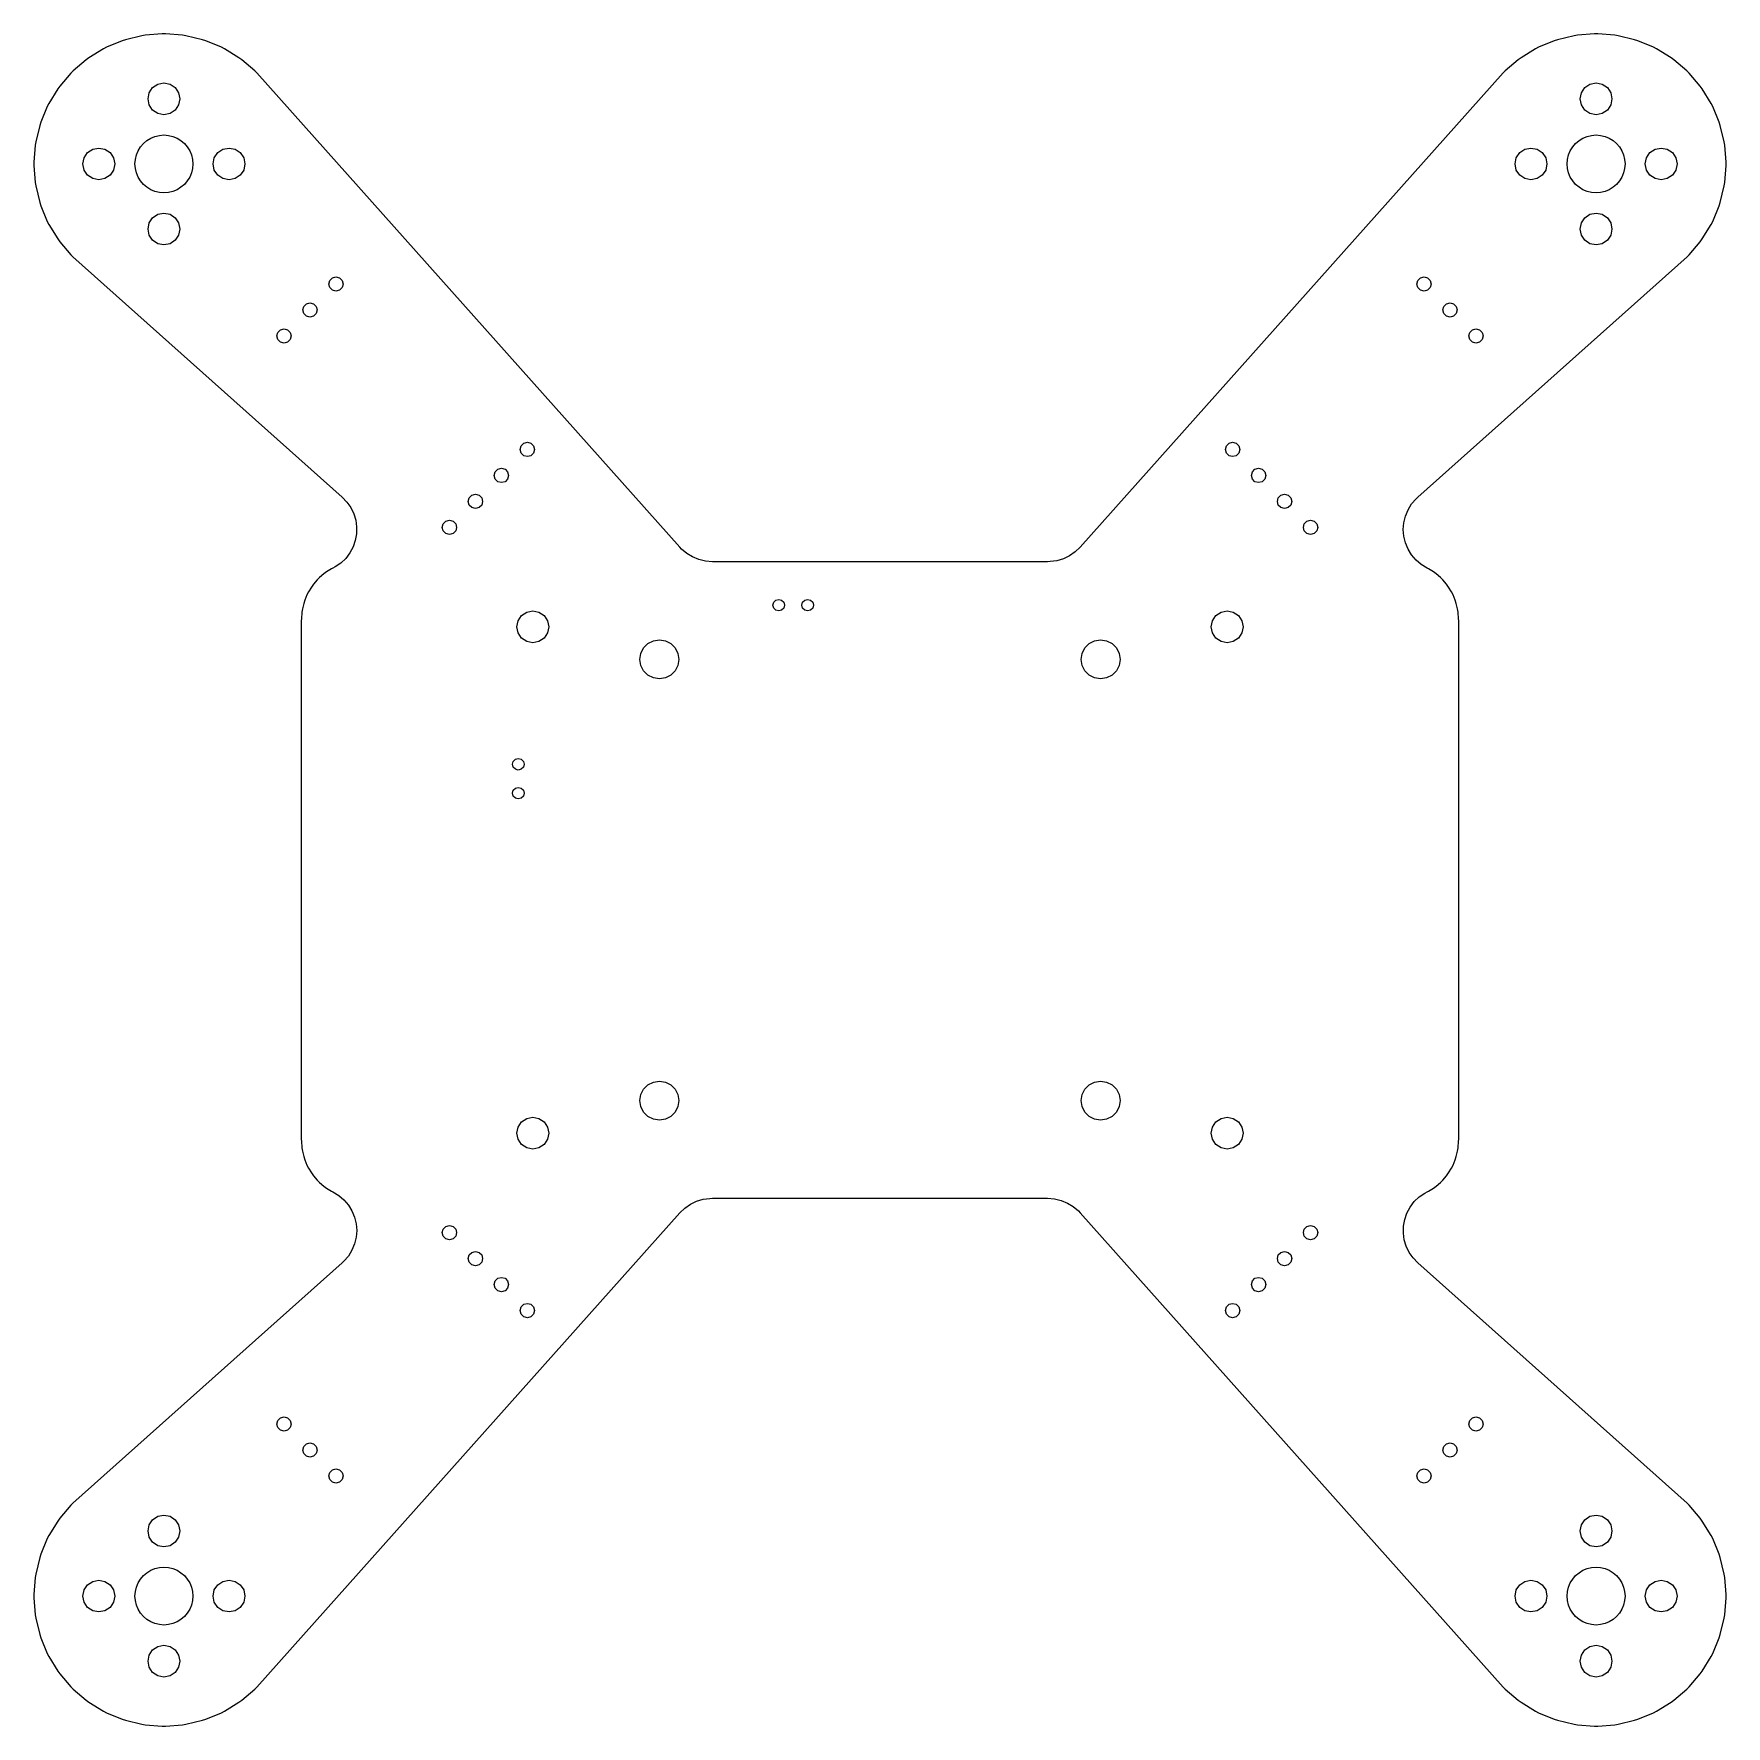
# Model space of a CAD drawing. Extents: x -58 to 58, y -58 to 58.
import ezdxf

# ---------------------------------------------------------------- set-up
doc = ezdxf.new("R2010")
doc.units = 0
doc.layers.get('0').update_dxf_attribs({"linetype": 'CONTINUOUS'})

msp = doc.modelspace()

# ---------------------------------------------------------------- linework, layer by layer
for points in [[(-48.2071, -58.3959), (-47.975, -58.3592), (-46.8309, -58.0845), (-46.6074, -58.0119), (-45.5205, -57.5616), (-45.3111, -57.4549), (-44.3079, -56.8402), (-44.1178, -56.7021), (-43.2109, -55.9275), (-43.0658, -55.7855), (-13.8275, -23.0032), (-13.4875, -22.6775), (-13.1008, -22.409), (-12.6769, -22.2044), (-12.2262, -22.0685), (-11.7597, -22.0049), (-11.5886, -22), (11.5886, -22), (12.0579, -22.0369), (12.5156, -22.1468), (12.9506, -22.327), (13.3519, -22.5729), (13.7099, -22.8787), (13.8275, -23.0032), (43.0658, -55.7855), (43.2109, -55.9275), (44.1178, -56.7021), (44.3079, -56.8402), (45.3111, -57.4549), (45.5205, -57.5616), (46.6074, -58.0119), (46.8309, -58.0845), (47.975, -58.3592), (48.2071, -58.3959), (49.38, -58.4882), (49.615, -58.4882), (50.7879, -58.3959), (51.02, -58.3592), (52.164, -58.0845), (52.3875, -58.0119), (53.4745, -57.5616), (53.6839, -57.4549), (54.687, -56.8402), (54.8772, -56.7021), (55.7718, -55.938), (55.938, -55.7718), (56.7021, -54.8772), (56.8402, -54.687), (57.4549, -53.6839), (57.5616, -53.4745), (58.0119, -52.3875), (58.0845, -52.164), (58.3592, -51.02), (58.3959, -50.7879), (58.4882, -49.615), (58.4882, -49.38), (58.3959, -48.2071), (58.3592, -47.975), (58.0845, -46.8309), (58.0119, -46.6074), (57.5616, -45.5205), (57.4549, -45.3111), (56.8402, -44.3079), (56.7021, -44.1178), (55.9275, -43.2109), (55.7855, -43.0658), (37.176, -26.4681), (36.8504, -26.1282), (36.5819, -25.7415), (36.3772, -25.3176), (36.2414, -24.8668), (36.1777, -24.4004), (36.1878, -23.9298), (36.2714, -23.4665), (36.4265, -23.022), (36.6492, -22.6072), (36.934, -22.2324), (37.2739, -21.9068), (37.6606, -21.6383), (37.8109, -21.5562), (37.9165, -21.5024), (38.2506, -21.2977), (38.4408, -21.1595), (38.7388, -20.905), (38.905, -20.7388), (39.1595, -20.4408), (39.2977, -20.2506), (39.5024, -19.9165), (39.6091, -19.7071), (39.7591, -19.345), (39.8317, -19.1215), (39.9232, -18.7404), (39.96, -18.5082), (39.9954, -18.0587), (40, -17.9411), (40, 17.9411), (39.9954, 18.0587), (39.96, 18.5082), (39.9232, 18.7404), (39.8317, 19.1215), (39.7591, 19.345), (39.6091, 19.7071), (39.5024, 19.9165), (39.2977, 20.2506), (39.1595, 20.4408), (38.905, 20.7388), (38.7388, 20.905), (38.4408, 21.1595), (38.2506, 21.2977), (37.9165, 21.5024), (37.8109, 21.5562), (37.4095, 21.8022), (37.0515, 22.1079), (36.7458, 22.4659), (36.4998, 22.8673), (36.3197, 23.3022), (36.2098, 23.7599), (36.1729, 24.2293), (36.2098, 24.6986), (36.3197, 25.1563), (36.4998, 25.5912), (36.7458, 25.9926), (37.0515, 26.3506), (37.176, 26.4681), (55.7855, 43.0658), (55.9275, 43.2109), (56.7021, 44.1178), (56.8402, 44.3079), (57.4549, 45.3111), (57.5616, 45.5205), (58.0119, 46.6074), (58.0845, 46.8309), (58.3592, 47.975), (58.3959, 48.2071), (58.4882, 49.38), (58.4882, 49.615), (58.3959, 50.7879), (58.3592, 51.02), (58.0845, 52.164), (58.0119, 52.3875), (57.5616, 53.4745), (57.4549, 53.6839), (56.8402, 54.687), (56.7021, 54.8772), (55.938, 55.7718), (55.7718, 55.938), (54.8772, 56.7021), (54.687, 56.8402), (53.6839, 57.4549), (53.4745, 57.5616), (52.3875, 58.0119), (52.164, 58.0845), (51.02, 58.3592), (50.7879, 58.3959), (49.615, 58.4882), (49.38, 58.4882), (48.2071, 58.3959), (47.975, 58.3592), (46.8309, 58.0845), (46.6074, 58.0119), (45.5205, 57.5616), (45.3111, 57.4549), (44.3079, 56.8402), (44.1178, 56.7021), (43.2109, 55.9275), (43.0658, 55.7855), (13.8275, 23.0032), (13.4875, 22.6775), (13.1008, 22.409), (12.6769, 22.2044), (12.2262, 22.0685), (11.7597, 22.0049), (11.5886, 22), (-11.5886, 22), (-12.0579, 22.0369), (-12.5156, 22.1468), (-12.9506, 22.327), (-13.3519, 22.5729), (-13.7099, 22.8787), (-13.8275, 23.0032), (-43.0658, 55.7855), (-43.2109, 55.9275), (-44.1178, 56.7021), (-44.3079, 56.8402), (-45.3111, 57.4549), (-45.5205, 57.5616), (-46.6074, 58.0119), (-46.8309, 58.0845), (-47.975, 58.3592), (-48.2071, 58.3959), (-49.38, 58.4882), (-49.615, 58.4882), (-50.7879, 58.3959), (-51.02, 58.3592), (-52.164, 58.0845), (-52.3875, 58.0119), (-53.4745, 57.5616), (-53.6839, 57.4549), (-54.687, 56.8402), (-54.8772, 56.7021), (-55.7718, 55.938), (-55.938, 55.7718), (-56.7021, 54.8772), (-56.8402, 54.687), (-57.4549, 53.6839), (-57.5616, 53.4745), (-58.0119, 52.3875), (-58.0845, 52.164), (-58.3592, 51.02), (-58.3959, 50.7879), (-58.4882, 49.615), (-58.4882, 49.38), (-58.3959, 48.2071), (-58.3592, 47.975), (-58.0845, 46.8309), (-58.0119, 46.6074), (-57.5616, 45.5205), (-57.4549, 45.3111), (-56.8402, 44.3079), (-56.7021, 44.1178), (-55.9275, 43.2109), (-55.7855, 43.0658), (-37.176, 26.4681), (-36.8504, 26.1282), (-36.5819, 25.7415), (-36.3772, 25.3176), (-36.2414, 24.8668), (-36.1777, 24.4004), (-36.1878, 23.9298), (-36.2714, 23.4665), (-36.4265, 23.022), (-36.6492, 22.6072), (-36.934, 22.2324), (-37.2739, 21.9068), (-37.6606, 21.6383), (-37.8109, 21.5562), (-37.9165, 21.5024), (-38.2506, 21.2977), (-38.4408, 21.1595), (-38.7388, 20.905), (-38.905, 20.7388), (-39.1595, 20.4408), (-39.2977, 20.2506), (-39.5024, 19.9165), (-39.6091, 19.7071), (-39.7591, 19.345), (-39.8317, 19.1215), (-39.9232, 18.7404), (-39.96, 18.5082), (-39.9954, 18.0587), (-40, 17.9411), (-40, -17.9411), (-39.9954, -18.0587), (-39.96, -18.5082), (-39.9232, -18.7404), (-39.8317, -19.1215), (-39.7591, -19.345), (-39.6091, -19.7071), (-39.5024, -19.9165), (-39.2977, -20.2506), (-39.1595, -20.4408), (-38.905, -20.7388), (-38.7388, -20.905), (-38.4408, -21.1595), (-38.2506, -21.2977), (-37.9165, -21.5024), (-37.8109, -21.5562), (-37.4095, -21.8022), (-37.0515, -22.1079), (-36.7458, -22.4659), (-36.4998, -22.8673), (-36.3197, -23.3022), (-36.2098, -23.7599), (-36.1729, -24.2293), (-36.2098, -24.6986), (-36.3197, -25.1563), (-36.4998, -25.5912), (-36.7458, -25.9926), (-37.0515, -26.3506), (-37.176, -26.4681), (-55.7855, -43.0658), (-55.9275, -43.2109), (-56.7021, -44.1178), (-56.8402, -44.3079), (-57.4549, -45.3111), (-57.5616, -45.5205), (-58.0119, -46.6074), (-58.0845, -46.8309), (-58.3592, -47.975), (-58.3959, -48.2071), (-58.4882, -49.38), (-58.4882, -49.615), (-58.3959, -50.7879), (-58.3592, -51.02), (-58.0845, -52.164), (-58.0119, -52.3875), (-57.5616, -53.4745), (-57.4549, -53.6839), (-56.8402, -54.687), (-56.7021, -54.8772), (-55.938, -55.7718), (-55.7718, -55.938), (-54.8772, -56.7021), (-54.687, -56.8402), (-53.6839, -57.4549), (-53.4745, -57.5616), (-52.3875, -58.0119), (-52.164, -58.0845), (-51.02, -58.3592), (-50.7879, -58.3959), (-49.615, -58.4882), (-49.38, -58.4882)], [(-49.9184, 52.9812), (-50.2753, 53.2197), (-50.5137, 53.5765), (-50.5975, 53.9975), (-50.5137, 54.4184), (-50.2753, 54.7753), (-49.9184, 55.0137), (-49.4975, 55.0975), (-49.0765, 55.0137), (-48.7197, 54.7753), (-48.4812, 54.4184), (-48.3975, 53.9975), (-48.4812, 53.5765), (-48.7197, 53.2197), (-49.0765, 52.9812), (-49.4975, 52.8975)], [(49.0765, 52.9812), (48.7197, 53.2197), (48.4812, 53.5765), (48.3975, 53.9975), (48.4812, 54.4184), (48.7197, 54.7753), (49.0765, 55.0137), (49.4975, 55.0975), (49.9184, 55.0137), (50.2753, 54.7753), (50.5137, 54.4184), (50.5975, 53.9975), (50.5137, 53.5765), (50.2753, 53.2197), (49.9184, 52.9812), (49.4975, 52.8975)], [(-49.8103, 47.5221), (-50.1155, 47.5954), (-50.4055, 47.7155), (-50.673, 47.8794), (-50.9117, 48.0833), (-51.1155, 48.3219), (-51.2795, 48.5895), (-51.3996, 48.8794), (-51.4729, 49.1846), (-51.4975, 49.4975), (-51.4729, 49.8103), (-51.3996, 50.1155), (-51.2795, 50.4055), (-51.1155, 50.673), (-50.9117, 50.9117), (-50.673, 51.1155), (-50.4055, 51.2795), (-50.1155, 51.3996), (-49.8103, 51.4729), (-49.4975, 51.4975), (-49.1846, 51.4729), (-48.8794, 51.3996), (-48.5895, 51.2795), (-48.3219, 51.1155), (-48.0833, 50.9117), (-47.8794, 50.673), (-47.7155, 50.4055), (-47.5954, 50.1155), (-47.5221, 49.8103), (-47.4975, 49.4975), (-47.5221, 49.1846), (-47.5954, 48.8794), (-47.7155, 48.5895), (-47.8794, 48.3219), (-48.0833, 48.0833), (-48.3219, 47.8794), (-48.5895, 47.7155), (-48.8794, 47.5954), (-49.1846, 47.5221), (-49.4975, 47.4975)], [(49.1846, 47.5221), (48.8794, 47.5954), (48.5895, 47.7155), (48.3219, 47.8794), (48.0833, 48.0833), (47.8794, 48.3219), (47.7155, 48.5895), (47.5954, 48.8794), (47.5221, 49.1846), (47.4975, 49.4975), (47.5221, 49.8103), (47.5954, 50.1155), (47.7155, 50.4055), (47.8794, 50.673), (48.0833, 50.9117), (48.3219, 51.1155), (48.5895, 51.2795), (48.8794, 51.3996), (49.1846, 51.4729), (49.4975, 51.4975), (49.8103, 51.4729), (50.1155, 51.3996), (50.4055, 51.2795), (50.673, 51.1155), (50.9117, 50.9117), (51.1155, 50.673), (51.2795, 50.4055), (51.3996, 50.1155), (51.4729, 49.8103), (51.4975, 49.4975), (51.4729, 49.1846), (51.3996, 48.8794), (51.2795, 48.5895), (51.1155, 48.3219), (50.9117, 48.0833), (50.673, 47.8794), (50.4055, 47.7155), (50.1155, 47.5954), (49.8103, 47.5221), (49.4975, 47.4975)], [(-54.4184, 48.4812), (-54.7753, 48.7197), (-55.0137, 49.0765), (-55.0975, 49.4975), (-55.0137, 49.9184), (-54.7753, 50.2753), (-54.4184, 50.5137), (-53.9975, 50.5975), (-53.5765, 50.5137), (-53.2197, 50.2753), (-52.9812, 49.9184), (-52.8975, 49.4975), (-52.9812, 49.0765), (-53.2197, 48.7197), (-53.5765, 48.4812), (-53.9975, 48.3975)], [(-45.4184, 48.4812), (-45.7753, 48.7197), (-46.0137, 49.0765), (-46.0975, 49.4975), (-46.0137, 49.9184), (-45.7753, 50.2753), (-45.4184, 50.5137), (-44.9975, 50.5975), (-44.5765, 50.5137), (-44.2197, 50.2753), (-43.9812, 49.9184), (-43.8975, 49.4975), (-43.9812, 49.0765), (-44.2197, 48.7197), (-44.5765, 48.4812), (-44.9975, 48.3975)], [(44.5765, 48.4812), (44.2197, 48.7197), (43.9812, 49.0765), (43.8975, 49.4975), (43.9812, 49.9184), (44.2197, 50.2753), (44.5765, 50.5137), (44.9975, 50.5975), (45.4184, 50.5137), (45.7753, 50.2753), (46.0137, 49.9184), (46.0975, 49.4975), (46.0137, 49.0765), (45.7753, 48.7197), (45.4184, 48.4812), (44.9975, 48.3975)], [(53.5765, 48.4812), (53.2197, 48.7197), (52.9812, 49.0765), (52.8975, 49.4975), (52.9812, 49.9184), (53.2197, 50.2753), (53.5765, 50.5137), (53.9975, 50.5975), (54.4184, 50.5137), (54.7753, 50.2753), (55.0137, 49.9184), (55.0975, 49.4975), (55.0137, 49.0765), (54.7753, 48.7197), (54.4184, 48.4812), (53.9975, 48.3975)], [(-49.9184, 43.9812), (-50.2753, 44.2197), (-50.5137, 44.5765), (-50.5975, 44.9975), (-50.5137, 45.4184), (-50.2753, 45.7753), (-49.9184, 46.0137), (-49.4975, 46.0975), (-49.0765, 46.0137), (-48.7197, 45.7753), (-48.4812, 45.4184), (-48.3975, 44.9975), (-48.4812, 44.5765), (-48.7197, 44.2197), (-49.0765, 43.9812), (-49.4975, 43.8975)], [(49.0765, 43.9812), (48.7197, 44.2197), (48.4812, 44.5765), (48.3975, 44.9975), (48.4812, 45.4184), (48.7197, 45.7753), (49.0765, 46.0137), (49.4975, 46.0975), (49.9184, 46.0137), (50.2753, 45.7753), (50.5137, 45.4184), (50.5975, 44.9975), (50.5137, 44.5765), (50.2753, 44.2197), (49.9184, 43.9812), (49.4975, 43.8975)], [(-37.8539, 40.763), (-38.037, 40.946), (-38.1039, 41.196), (-38.037, 41.446), (-37.8539, 41.6291), (-37.6039, 41.696), (-37.3539, 41.6291), (-37.1709, 41.446), (-37.1039, 41.196), (-37.1709, 40.946), (-37.3539, 40.763), (-37.6039, 40.696)], [(37.3539, 40.763), (37.1709, 40.946), (37.1039, 41.196), (37.1709, 41.446), (37.3539, 41.6291), (37.6039, 41.696), (37.8539, 41.6291), (38.037, 41.446), (38.1039, 41.196), (38.037, 40.946), (37.8539, 40.763), (37.6039, 40.696)], [(-39.65, 38.967), (-39.833, 39.15), (-39.9, 39.4), (-39.833, 39.65), (-39.65, 39.833), (-39.4, 39.9), (-39.15, 39.833), (-38.967, 39.65), (-38.9, 39.4), (-38.967, 39.15), (-39.15, 38.967), (-39.4, 38.9)], [(39.15, 38.967), (38.967, 39.15), (38.9, 39.4), (38.967, 39.65), (39.15, 39.833), (39.4, 39.9), (39.65, 39.833), (39.833, 39.65), (39.9, 39.4), (39.833, 39.15), (39.65, 38.967), (39.4, 38.9)], [(-41.446, 37.1709), (-41.6291, 37.3539), (-41.696, 37.6039), (-41.6291, 37.8539), (-41.446, 38.037), (-41.196, 38.1039), (-40.946, 38.037), (-40.763, 37.8539), (-40.696, 37.6039), (-40.763, 37.3539), (-40.946, 37.1709), (-41.196, 37.1039)], [(40.946, 37.1709), (40.763, 37.3539), (40.696, 37.6039), (40.763, 37.8539), (40.946, 38.037), (41.196, 38.1039), (41.446, 38.037), (41.6291, 37.8539), (41.696, 37.6039), (41.6291, 37.3539), (41.446, 37.1709), (41.196, 37.1039)], [(-24.624, 29.3291), (-24.807, 29.5121), (-24.874, 29.7621), (-24.807, 30.0121), (-24.624, 30.1951), (-24.374, 30.2621), (-24.124, 30.1951), (-23.941, 30.0121), (-23.874, 29.7621), (-23.941, 29.5121), (-24.124, 29.3291), (-24.374, 29.2621)], [(24.124, 29.3291), (23.941, 29.5121), (23.874, 29.7621), (23.941, 30.0121), (24.124, 30.1951), (24.374, 30.2621), (24.624, 30.1951), (24.807, 30.0121), (24.874, 29.7621), (24.807, 29.5121), (24.624, 29.3291), (24.374, 29.2621)], [(-26.42, 27.5331), (-26.603, 27.7161), (-26.67, 27.9661), (-26.603, 28.2161), (-26.42, 28.3991), (-26.17, 28.4661), (-25.92, 28.3991), (-25.737, 28.2161), (-25.67, 27.9661), (-25.737, 27.7161), (-25.92, 27.5331), (-26.17, 27.4661)], [(25.92, 27.5331), (25.737, 27.7161), (25.67, 27.9661), (25.737, 28.2161), (25.92, 28.3991), (26.17, 28.4661), (26.42, 28.3991), (26.603, 28.2161), (26.67, 27.9661), (26.603, 27.7161), (26.42, 27.5331), (26.17, 27.4661)], [(-28.2161, 25.737), (-28.3991, 25.92), (-28.4661, 26.17), (-28.3991, 26.42), (-28.2161, 26.603), (-27.9661, 26.67), (-27.7161, 26.603), (-27.5331, 26.42), (-27.4661, 26.17), (-27.5331, 25.92), (-27.7161, 25.737), (-27.9661, 25.67)], [(27.7161, 25.737), (27.5331, 25.92), (27.4661, 26.17), (27.5331, 26.42), (27.7161, 26.603), (27.9661, 26.67), (28.2161, 26.603), (28.3991, 26.42), (28.4661, 26.17), (28.3991, 25.92), (28.2161, 25.737), (27.9661, 25.67)], [(-30.0121, 23.941), (-30.1951, 24.124), (-30.2621, 24.374), (-30.1951, 24.624), (-30.0121, 24.807), (-29.7621, 24.874), (-29.5121, 24.807), (-29.3291, 24.624), (-29.2621, 24.374), (-29.3291, 24.124), (-29.5121, 23.941), (-29.7621, 23.874)], [(29.5121, 23.941), (29.3291, 24.124), (29.2621, 24.374), (29.3291, 24.624), (29.5121, 24.807), (29.7621, 24.874), (30.0121, 24.807), (30.1951, 24.624), (30.2621, 24.374), (30.1951, 24.124), (30.0121, 23.941), (29.7621, 23.874)], [(-7.2, 18.6536), (-7.3464, 18.8), (-7.4, 19), (-7.3464, 19.2), (-7.2, 19.3464), (-7, 19.4), (-6.8, 19.3464), (-6.6536, 19.2), (-6.6, 19), (-6.6536, 18.8), (-6.8, 18.6536), (-7, 18.6)], [(-5.2, 18.6536), (-5.3464, 18.8), (-5.4, 19), (-5.3464, 19.2), (-5.2, 19.3464), (-5, 19.4), (-4.8, 19.3464), (-4.6536, 19.2), (-4.6, 19), (-4.6536, 18.8), (-4.8, 18.6536), (-5, 18.6)], [(-24.421, 16.4837), (-24.7778, 16.7222), (-25.0163, 17.079), (-25.1, 17.5), (-25.0163, 17.921), (-24.7778, 18.2778), (-24.421, 18.5163), (-24, 18.6), (-23.579, 18.5163), (-23.2222, 18.2778), (-22.9837, 17.921), (-22.9, 17.5), (-22.9837, 17.079), (-23.2222, 16.7222), (-23.579, 16.4837), (-24, 16.4)], [(23.579, 16.4837), (23.2222, 16.7222), (22.9837, 17.079), (22.9, 17.5), (22.9837, 17.921), (23.2222, 18.2778), (23.579, 18.5163), (24, 18.6), (24.421, 18.5163), (24.7778, 18.2778), (25.0163, 17.921), (25.1, 17.5), (25.0163, 17.079), (24.7778, 16.7222), (24.421, 16.4837), (24, 16.4)], [(-15.6672, 13.9661), (-16.0435, 14.1578), (-16.3422, 14.4565), (-16.5339, 14.8328), (-16.6, 15.25), (-16.5339, 15.6672), (-16.3422, 16.0435), (-16.0435, 16.3422), (-15.6672, 16.5339), (-15.25, 16.6), (-14.8328, 16.5339), (-14.4565, 16.3422), (-14.1578, 16.0435), (-13.9661, 15.6672), (-13.9, 15.25), (-13.9661, 14.8328), (-14.1578, 14.4565), (-14.4565, 14.1578), (-14.8328, 13.9661), (-15.25, 13.9)], [(14.8328, 13.9661), (14.4565, 14.1578), (14.1578, 14.4565), (13.9661, 14.8328), (13.9, 15.25), (13.9661, 15.6672), (14.1578, 16.0435), (14.4565, 16.3422), (14.8328, 16.5339), (15.25, 16.6), (15.6672, 16.5339), (16.0435, 16.3422), (16.3422, 16.0435), (16.5339, 15.6672), (16.6, 15.25), (16.5339, 14.8328), (16.3422, 14.4565), (16.0435, 14.1578), (15.6672, 13.9661), (15.25, 13.9)], [(-25.2, 7.6536), (-25.3464, 7.8), (-25.4, 8), (-25.3464, 8.2), (-25.2, 8.3464), (-25, 8.4), (-24.8, 8.3464), (-24.6536, 8.2), (-24.6, 8), (-24.6536, 7.8), (-24.8, 7.6536), (-25, 7.6)], [(-25.2, 5.6536), (-25.3464, 5.8), (-25.4, 6), (-25.3464, 6.2), (-25.2, 6.3464), (-25, 6.4), (-24.8, 6.3464), (-24.6536, 6.2), (-24.6, 6), (-24.6536, 5.8), (-24.8, 5.6536), (-25, 5.6)], [(-15.6672, -16.5339), (-16.0435, -16.3422), (-16.3422, -16.0435), (-16.5339, -15.6672), (-16.6, -15.25), (-16.5339, -14.8328), (-16.3422, -14.4565), (-16.0435, -14.1578), (-15.6672, -13.9661), (-15.25, -13.9), (-14.8328, -13.9661), (-14.4565, -14.1578), (-14.1578, -14.4565), (-13.9661, -14.8328), (-13.9, -15.25), (-13.9661, -15.6672), (-14.1578, -16.0435), (-14.4565, -16.3422), (-14.8328, -16.5339), (-15.25, -16.6)], [(14.8328, -16.5339), (14.4565, -16.3422), (14.1578, -16.0435), (13.9661, -15.6672), (13.9, -15.25), (13.9661, -14.8328), (14.1578, -14.4565), (14.4565, -14.1578), (14.8328, -13.9661), (15.25, -13.9), (15.6672, -13.9661), (16.0435, -14.1578), (16.3422, -14.4565), (16.5339, -14.8328), (16.6, -15.25), (16.5339, -15.6672), (16.3422, -16.0435), (16.0435, -16.3422), (15.6672, -16.5339), (15.25, -16.6)], [(-24.421, -18.5163), (-24.7778, -18.2778), (-25.0163, -17.921), (-25.1, -17.5), (-25.0163, -17.079), (-24.7778, -16.7222), (-24.421, -16.4837), (-24, -16.4), (-23.579, -16.4837), (-23.2222, -16.7222), (-22.9837, -17.079), (-22.9, -17.5), (-22.9837, -17.921), (-23.2222, -18.2778), (-23.579, -18.5163), (-24, -18.6)], [(23.579, -18.5163), (23.2222, -18.2778), (22.9837, -17.921), (22.9, -17.5), (22.9837, -17.079), (23.2222, -16.7222), (23.579, -16.4837), (24, -16.4), (24.421, -16.4837), (24.7778, -16.7222), (25.0163, -17.079), (25.1, -17.5), (25.0163, -17.921), (24.7778, -18.2778), (24.421, -18.5163), (24, -18.6)], [(-30.0121, -24.807), (-30.1951, -24.624), (-30.2621, -24.374), (-30.1951, -24.124), (-30.0121, -23.941), (-29.7621, -23.874), (-29.5121, -23.941), (-29.3291, -24.124), (-29.2621, -24.374), (-29.3291, -24.624), (-29.5121, -24.807), (-29.7621, -24.874)], [(29.5121, -24.807), (29.3291, -24.624), (29.2621, -24.374), (29.3291, -24.124), (29.5121, -23.941), (29.7621, -23.874), (30.0121, -23.941), (30.1951, -24.124), (30.2621, -24.374), (30.1951, -24.624), (30.0121, -24.807), (29.7621, -24.874)], [(-28.2161, -26.603), (-28.3991, -26.42), (-28.4661, -26.17), (-28.3991, -25.92), (-28.2161, -25.737), (-27.9661, -25.67), (-27.7161, -25.737), (-27.5331, -25.92), (-27.4661, -26.17), (-27.5331, -26.42), (-27.7161, -26.603), (-27.9661, -26.67)], [(27.7161, -26.603), (27.5331, -26.42), (27.4661, -26.17), (27.5331, -25.92), (27.7161, -25.737), (27.9661, -25.67), (28.2161, -25.737), (28.3991, -25.92), (28.4661, -26.17), (28.3991, -26.42), (28.2161, -26.603), (27.9661, -26.67)], [(-26.42, -28.3991), (-26.603, -28.2161), (-26.67, -27.9661), (-26.603, -27.7161), (-26.42, -27.5331), (-26.17, -27.4661), (-25.92, -27.5331), (-25.737, -27.7161), (-25.67, -27.9661), (-25.737, -28.2161), (-25.92, -28.3991), (-26.17, -28.4661)], [(25.92, -28.3991), (25.737, -28.2161), (25.67, -27.9661), (25.737, -27.7161), (25.92, -27.5331), (26.17, -27.4661), (26.42, -27.5331), (26.603, -27.7161), (26.67, -27.9661), (26.603, -28.2161), (26.42, -28.3991), (26.17, -28.4661)], [(-24.624, -30.1951), (-24.807, -30.0121), (-24.874, -29.7621), (-24.807, -29.5121), (-24.624, -29.3291), (-24.374, -29.2621), (-24.124, -29.3291), (-23.941, -29.5121), (-23.874, -29.7621), (-23.941, -30.0121), (-24.124, -30.1951), (-24.374, -30.2621)], [(24.124, -30.1951), (23.941, -30.0121), (23.874, -29.7621), (23.941, -29.5121), (24.124, -29.3291), (24.374, -29.2621), (24.624, -29.3291), (24.807, -29.5121), (24.874, -29.7621), (24.807, -30.0121), (24.624, -30.1951), (24.374, -30.2621)], [(-41.446, -38.037), (-41.6291, -37.8539), (-41.696, -37.6039), (-41.6291, -37.3539), (-41.446, -37.1709), (-41.196, -37.1039), (-40.946, -37.1709), (-40.763, -37.3539), (-40.696, -37.6039), (-40.763, -37.8539), (-40.946, -38.037), (-41.196, -38.1039)], [(40.946, -38.037), (40.763, -37.8539), (40.696, -37.6039), (40.763, -37.3539), (40.946, -37.1709), (41.196, -37.1039), (41.446, -37.1709), (41.6291, -37.3539), (41.696, -37.6039), (41.6291, -37.8539), (41.446, -38.037), (41.196, -38.1039)], [(-39.65, -39.833), (-39.833, -39.65), (-39.9, -39.4), (-39.833, -39.15), (-39.65, -38.967), (-39.4, -38.9), (-39.15, -38.967), (-38.967, -39.15), (-38.9, -39.4), (-38.967, -39.65), (-39.15, -39.833), (-39.4, -39.9)], [(39.15, -39.833), (38.967, -39.65), (38.9, -39.4), (38.967, -39.15), (39.15, -38.967), (39.4, -38.9), (39.65, -38.967), (39.833, -39.15), (39.9, -39.4), (39.833, -39.65), (39.65, -39.833), (39.4, -39.9)], [(-37.8539, -41.6291), (-38.037, -41.446), (-38.1039, -41.196), (-38.037, -40.946), (-37.8539, -40.763), (-37.6039, -40.696), (-37.3539, -40.763), (-37.1709, -40.946), (-37.1039, -41.196), (-37.1709, -41.446), (-37.3539, -41.6291), (-37.6039, -41.696)], [(37.3539, -41.6291), (37.1709, -41.446), (37.1039, -41.196), (37.1709, -40.946), (37.3539, -40.763), (37.6039, -40.696), (37.8539, -40.763), (38.037, -40.946), (38.1039, -41.196), (38.037, -41.446), (37.8539, -41.6291), (37.6039, -41.696)], [(-49.9184, -46.0137), (-50.2753, -45.7753), (-50.5137, -45.4184), (-50.5975, -44.9975), (-50.5137, -44.5765), (-50.2753, -44.2197), (-49.9184, -43.9812), (-49.4975, -43.8975), (-49.0765, -43.9812), (-48.7197, -44.2197), (-48.4812, -44.5765), (-48.3975, -44.9975), (-48.4812, -45.4184), (-48.7197, -45.7753), (-49.0765, -46.0137), (-49.4975, -46.0975)], [(49.0765, -46.0137), (48.7197, -45.7753), (48.4812, -45.4184), (48.3975, -44.9975), (48.4812, -44.5765), (48.7197, -44.2197), (49.0765, -43.9812), (49.4975, -43.8975), (49.9184, -43.9812), (50.2753, -44.2197), (50.5137, -44.5765), (50.5975, -44.9975), (50.5137, -45.4184), (50.2753, -45.7753), (49.9184, -46.0137), (49.4975, -46.0975)], [(-49.8103, -51.4729), (-50.1155, -51.3996), (-50.4055, -51.2795), (-50.673, -51.1155), (-50.9117, -50.9117), (-51.1155, -50.673), (-51.2795, -50.4055), (-51.3996, -50.1155), (-51.4729, -49.8103), (-51.4975, -49.4975), (-51.4729, -49.1846), (-51.3996, -48.8794), (-51.2795, -48.5895), (-51.1155, -48.3219), (-50.9117, -48.0833), (-50.673, -47.8794), (-50.4055, -47.7155), (-50.1155, -47.5954), (-49.8103, -47.5221), (-49.4975, -47.4975), (-49.1846, -47.5221), (-48.8794, -47.5954), (-48.5895, -47.7155), (-48.3219, -47.8794), (-48.0833, -48.0833), (-47.8794, -48.3219), (-47.7155, -48.5895), (-47.5954, -48.8794), (-47.5221, -49.1846), (-47.4975, -49.4975), (-47.5221, -49.8103), (-47.5954, -50.1155), (-47.7155, -50.4055), (-47.8794, -50.673), (-48.0833, -50.9117), (-48.3219, -51.1155), (-48.5895, -51.2795), (-48.8794, -51.3996), (-49.1846, -51.4729), (-49.4975, -51.4975)], [(49.1846, -51.4729), (48.8794, -51.3996), (48.5895, -51.2795), (48.3219, -51.1155), (48.0833, -50.9117), (47.8794, -50.673), (47.7155, -50.4055), (47.5954, -50.1155), (47.5221, -49.8103), (47.4975, -49.4975), (47.5221, -49.1846), (47.5954, -48.8794), (47.7155, -48.5895), (47.8794, -48.3219), (48.0833, -48.0833), (48.3219, -47.8794), (48.5895, -47.7155), (48.8794, -47.5954), (49.1846, -47.5221), (49.4975, -47.4975), (49.8103, -47.5221), (50.1155, -47.5954), (50.4055, -47.7155), (50.673, -47.8794), (50.9117, -48.0833), (51.1155, -48.3219), (51.2795, -48.5895), (51.3996, -48.8794), (51.4729, -49.1846), (51.4975, -49.4975), (51.4729, -49.8103), (51.3996, -50.1155), (51.2795, -50.4055), (51.1155, -50.673), (50.9117, -50.9117), (50.673, -51.1155), (50.4055, -51.2795), (50.1155, -51.3996), (49.8103, -51.4729), (49.4975, -51.4975)], [(-54.4184, -50.5137), (-54.7753, -50.2753), (-55.0137, -49.9184), (-55.0975, -49.4975), (-55.0137, -49.0765), (-54.7753, -48.7197), (-54.4184, -48.4812), (-53.9975, -48.3975), (-53.5765, -48.4812), (-53.2197, -48.7197), (-52.9812, -49.0765), (-52.8975, -49.4975), (-52.9812, -49.9184), (-53.2197, -50.2753), (-53.5765, -50.5137), (-53.9975, -50.5975)], [(-45.4184, -50.5137), (-45.7753, -50.2753), (-46.0137, -49.9184), (-46.0975, -49.4975), (-46.0137, -49.0765), (-45.7753, -48.7197), (-45.4184, -48.4812), (-44.9975, -48.3975), (-44.5765, -48.4812), (-44.2197, -48.7197), (-43.9812, -49.0765), (-43.8975, -49.4975), (-43.9812, -49.9184), (-44.2197, -50.2753), (-44.5765, -50.5137), (-44.9975, -50.5975)], [(44.5765, -50.5137), (44.2197, -50.2753), (43.9812, -49.9184), (43.8975, -49.4975), (43.9812, -49.0765), (44.2197, -48.7197), (44.5765, -48.4812), (44.9975, -48.3975), (45.4184, -48.4812), (45.7753, -48.7197), (46.0137, -49.0765), (46.0975, -49.4975), (46.0137, -49.9184), (45.7753, -50.2753), (45.4184, -50.5137), (44.9975, -50.5975)], [(53.5765, -50.5137), (53.2197, -50.2753), (52.9812, -49.9184), (52.8975, -49.4975), (52.9812, -49.0765), (53.2197, -48.7197), (53.5765, -48.4812), (53.9975, -48.3975), (54.4184, -48.4812), (54.7753, -48.7197), (55.0137, -49.0765), (55.0975, -49.4975), (55.0137, -49.9184), (54.7753, -50.2753), (54.4184, -50.5137), (53.9975, -50.5975)], [(-49.9184, -55.0137), (-50.2753, -54.7753), (-50.5137, -54.4184), (-50.5975, -53.9975), (-50.5137, -53.5765), (-50.2753, -53.2197), (-49.9184, -52.9812), (-49.4975, -52.8975), (-49.0765, -52.9812), (-48.7197, -53.2197), (-48.4812, -53.5765), (-48.3975, -53.9975), (-48.4812, -54.4184), (-48.7197, -54.7753), (-49.0765, -55.0137), (-49.4975, -55.0975)], [(49.0765, -55.0137), (48.7197, -54.7753), (48.4812, -54.4184), (48.3975, -53.9975), (48.4812, -53.5765), (48.7197, -53.2197), (49.0765, -52.9812), (49.4975, -52.8975), (49.9184, -52.9812), (50.2753, -53.2197), (50.5137, -53.5765), (50.5975, -53.9975), (50.5137, -54.4184), (50.2753, -54.7753), (49.9184, -55.0137), (49.4975, -55.0975)]]:
    msp.add_lwpolyline(points, close=True)

doc.saveas('drawing.dxf')
